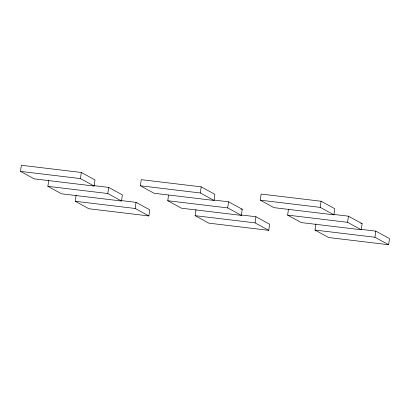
<?xml version="1.0" encoding="UTF-8"?>
<svg xmlns="http://www.w3.org/2000/svg" width="410" height="410" viewBox="0 0 410 410"><rect width="100%" height="100%" fill="white"/><g stroke="black" fill="none" stroke-linecap="round" stroke-linejoin="round"><path stroke-width="0.61" d="M20.5 171.395L21.371 165.271L81.313 172.466L94.997 179.939L94.126 186.058L34.184 178.868L20.5 171.395L80.442 178.586L94.126 186.058M92.906 185.52L108.681 187.411L122.37 194.883L121.498 201.008L61.556 193.812L47.873 186.34L48.744 180.215M120.909 200.541L136.053 202.355L149.737 209.828L148.866 215.952L88.924 208.757L75.24 201.284L76.111 195.165M80.442 178.586L81.313 172.466M121.498 201.008L107.809 193.535L108.681 187.411M148.866 215.952L135.182 208.48L136.053 202.355M140.379 185.781L141.25 179.657L201.192 186.852L214.876 194.325L214.005 200.449L154.068 193.253L140.379 185.781L200.321 192.977L214.005 200.449M214.051 200.059L228.565 201.797L242.248 209.274L241.377 215.393L181.435 208.203L167.751 200.726L168.536 195.216M241.423 215.004L255.932 216.746L269.621 224.219L268.75 230.343L208.808 223.148L195.124 215.675L195.995 209.551M200.321 192.977L201.192 186.852M241.377 215.393L227.693 207.921L228.565 201.797M268.75 230.343L255.061 222.866L255.932 216.746M260.263 200.172L261.134 194.048L321.076 201.243L334.76 208.716L333.889 214.835L273.947 207.644L260.263 200.172L320.205 207.363L333.889 214.835M333.299 214.368L348.444 216.188L362.127 223.66L361.256 229.784L301.319 222.589L287.63 215.117L288.414 209.607M361.302 229.39L375.816 231.132L389.5 238.605L388.629 244.729L328.687 237.533L315.003 230.061L315.874 223.942M320.205 207.363L321.076 201.243M361.256 229.784L347.572 222.312L348.444 216.188M388.629 244.729L374.945 237.257L375.816 231.132M240.988 209.12L242.248 209.274M360.867 223.511L362.127 223.66M47.873 186.34L107.809 193.535M167.751 200.726L227.693 207.921M287.63 215.117L347.572 222.312M75.24 201.284L135.182 208.48M195.124 215.675L255.061 222.866M315.003 230.061L374.945 237.257"/></g></svg>
